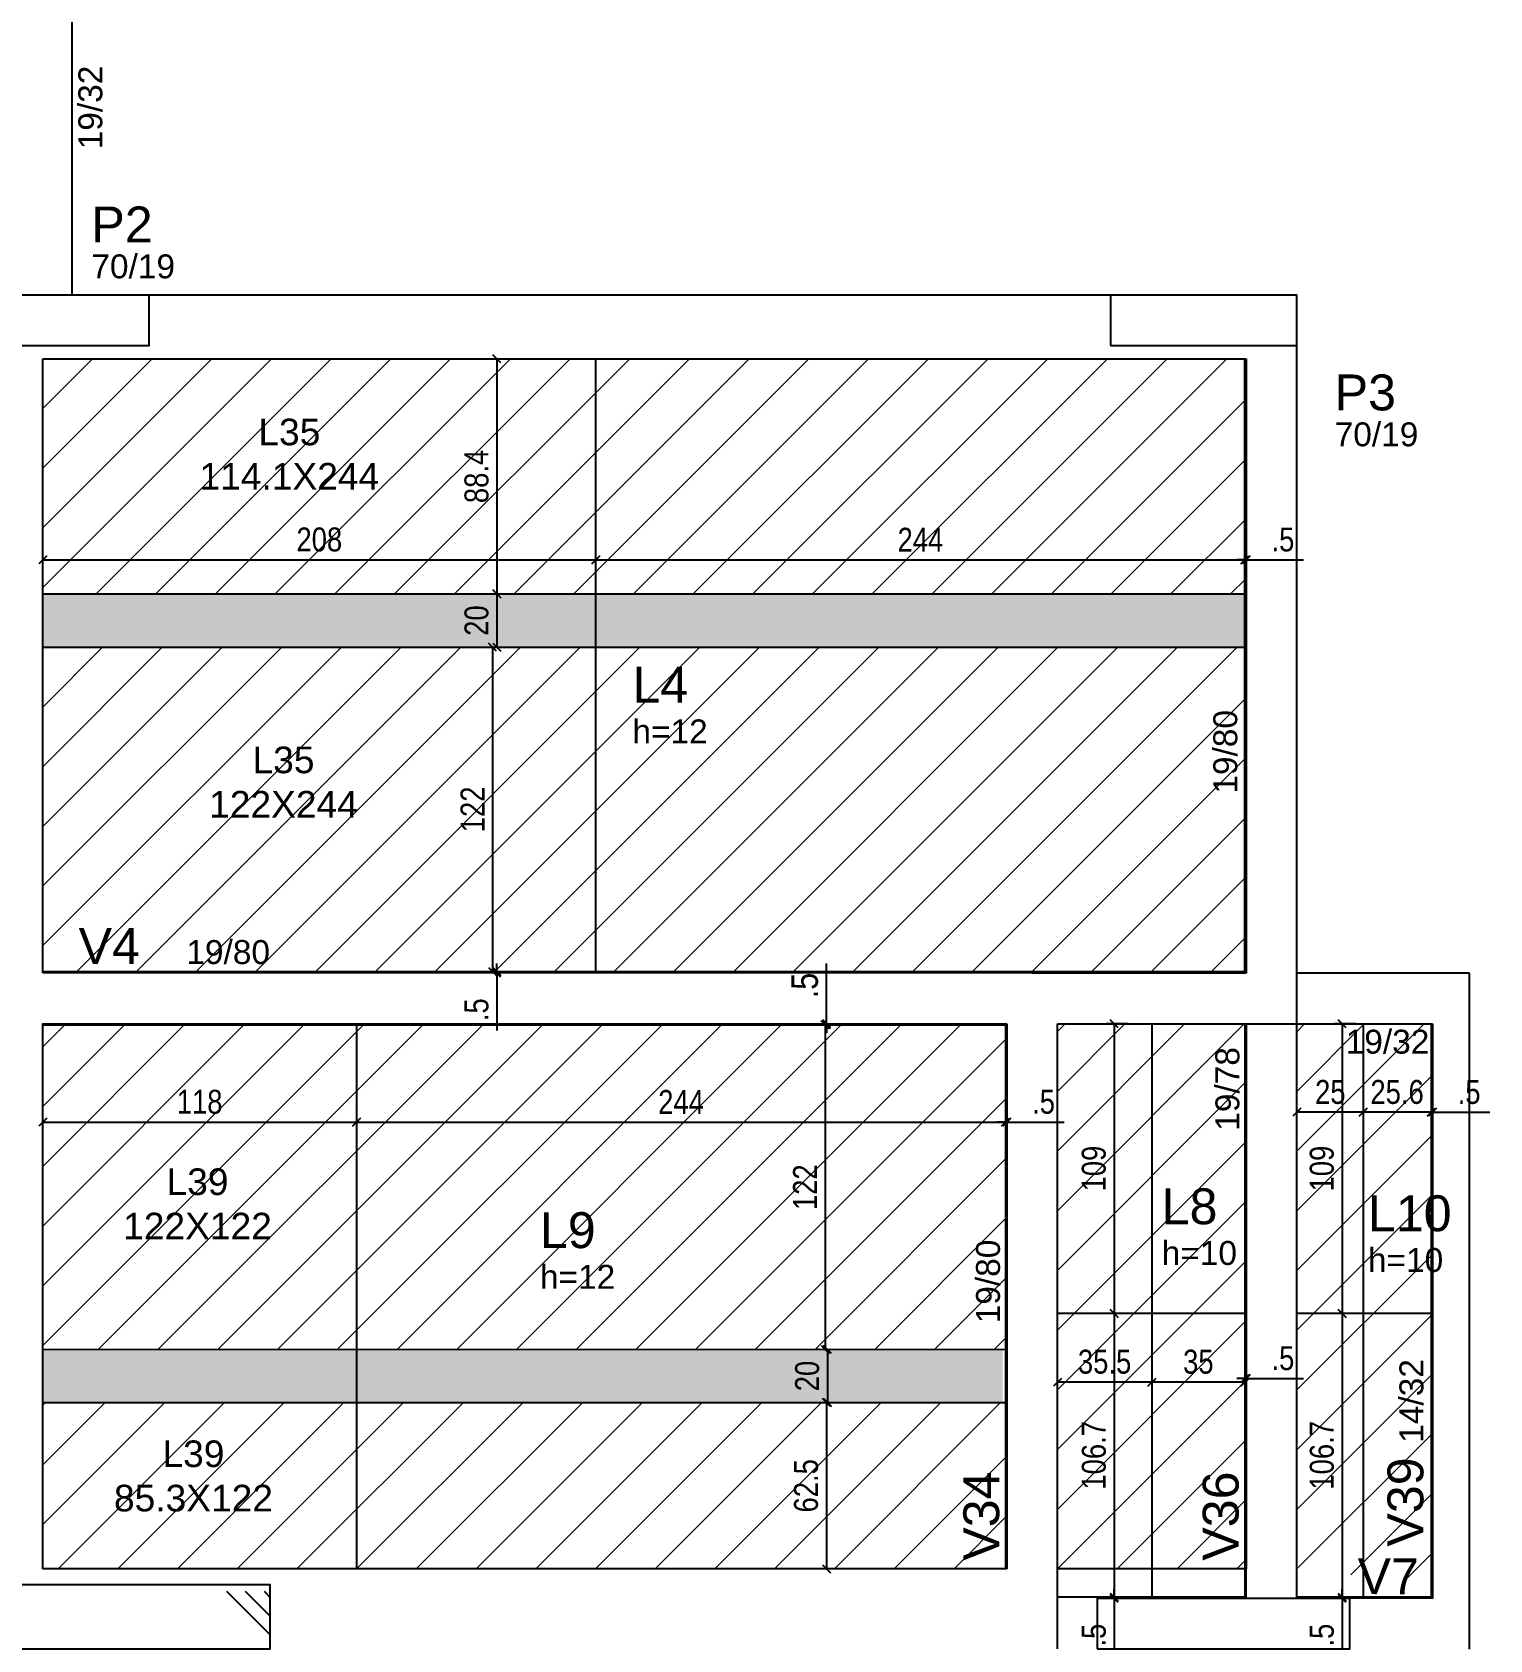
# Model space of a CAD drawing. Extents: x 3157 to 7449, y -544 to 2203.
# Drawn here: x 5225 to 5774, y 1025 to 1630 of the extents above; entities that cross this region are included whole.
import ezdxf

# ---------------------------------------------------------------- set-up
doc = ezdxf.new("R2010")
doc.units = 0
for name, color, linetype in [('8', 8, 'Continuous'), ('AUX00', 7, 'Continuous'), ('COTA', 241, 'Continuous'), ('ES-VIGA', 3, 'Continuous'), ('L-D', 2, 'Continuous'), ('L-N', 4, 'Continuous'), ('P-D', 2, 'Continuous'), ('Painéis', 200, 'Continuous'), ('PIL-N', 4, 'Continuous'), ('Pilares', 5, 'Continuous'), ('VIG-D', 2, 'Continuous'), ('VIG-N', 4, 'Continuous')]:
    doc.layers.add(name, color=color, linetype=linetype)
doc.layers.add('Hachura', color=251, linetype='Continuous', lineweight=9)
doc.layers.add('REAPROVEITAMENTO', color=251, linetype='Continuous', lineweight=9)
doc.styles.add('COTA TECNICA', font='techl___.ttf', dxfattribs={"height": 10})
doc.styles.add('COTA TECNICA-50', font='techl___.ttf', dxfattribs={"height": 9})
doc.styles.get("Standard").update_dxf_attribs({"font": 'arial.ttf'})
doc.styles.add('TQS_ARIAL', font='arial.ttf')
doc.dimstyles.new('COTA PAINEL-50', dxfattribs={"dimtxt": 9, "dimasz": 3, "dimexe": 3, "dimexo": 3, "dimgap": 3, "dimtad": 1, "dimdec": 1, "dimzin": 12, "dimdsep": 46, "dimtxsty": 'COTA TECNICA-50', "dimblk1": 'OBLIQUE', "dimblk2": 'OBLIQUE', "dimsah": 1, "dimcen": 0.9, "dimclrd": 4, "dimclre": 4, "dimclrt": 240, "dimadec": 1, "dimazin": 3, "dimtfac": 1, "dimtdec": 1, "dimtmove": 0, "dimatfit": 3, "dimfxl": 1, "dimtolj": 1, "dimtzin": 12, "dimarcsym": 0})
doc.dimstyles.new('PAINEL', dxfattribs={"dimtxt": 10, "dimasz": 3, "dimexe": 3, "dimexo": 3, "dimgap": 3, "dimtad": 1, "dimdec": 1, "dimzin": 12, "dimdsep": 46, "dimtxsty": 'COTA TECNICA', "dimblk1": 'OBLIQUE', "dimblk2": 'OBLIQUE', "dimsah": 1, "dimcen": 0.9, "dimclrd": 4, "dimclre": 4, "dimclrt": 240, "dimadec": 1, "dimazin": 3, "dimtfac": 1, "dimtdec": 1, "dimtmove": 0, "dimatfit": 3, "dimfxl": 1, "dimtolj": 1, "dimtzin": 12, "dimarcsym": 0})

# ---------------------------------------------------------------- blocks, each defined once
blk = doc.blocks.new('_Oblique')
at = {"color": 0, "linetype": 'ByBlock', "lineweight": -2}
blk.add_line((-0.5, -0.5), (0.5, 0.5), dxfattribs=at)
blk = doc.blocks.new('*D148')
at = {"layer": 'COTA', "color": 4, "lineweight": -2, "transparency": 16777216}
for p, q in [((5400.19, 1506.88), (5400.19, 1418.47)), ((5401.62, 1418.47), (5403.19, 1418.47))]:
    blk.add_line(p, q, dxfattribs=at)
at = {"layer": 'Defpoints', "color": 0, "transparency": 16777216}
for p in [(5400.19, 1506.88), (5398.62, 1418.47), (5400.19, 1418.47)]:
    blk.add_point(p, dxfattribs=at)
at = {"layer": 'COTA', "color": 4, "lineweight": -2, "transparency": 16777216, "xscale": 3, "yscale": 3, "zscale": 3}
for p, rotation in [((5400.19, 1506.88), 90), ((5400.19, 1418.47), 270)]:
    blk.add_blockref('_Oblique', p, dxfattribs=dict(at, rotation=rotation))
at = {"layer": 'COTA', "color": 240, "transparency": 16777216, "insert": (5392.6, 1462.67), "char_height": 9, "attachment_point": 5, "rotation": 90, "style": 'COTA TECNICA-50'}
blk.add_mtext('\\A1;88.4', dxfattribs=at)
blk = doc.blocks.new('*D149')
at = {"layer": 'COTA', "color": 4, "lineweight": -2, "transparency": 16777216}
for p, q in [((5400.19, 1418.47), (5400.19, 1398.47)), ((5401.62, 1398.47), (5403.19, 1398.47))]:
    blk.add_line(p, q, dxfattribs=at)
at = {"layer": 'Defpoints', "color": 0, "transparency": 16777216}
for p in [(5400.19, 1418.47), (5398.62, 1398.47), (5400.19, 1398.47)]:
    blk.add_point(p, dxfattribs=at)
at = {"layer": 'COTA', "color": 4, "lineweight": -2, "transparency": 16777216, "xscale": 3, "yscale": 3, "zscale": 3}
for p, rotation in [((5400.19, 1418.47), 90), ((5400.19, 1398.47), 270)]:
    blk.add_blockref('_Oblique', p, dxfattribs=dict(at, rotation=rotation))
at = {"layer": 'COTA', "color": 240, "transparency": 16777216, "insert": (5392.6, 1408.47), "char_height": 9, "attachment_point": 5, "rotation": 90, "style": 'COTA TECNICA-50'}
blk.add_mtext('\\A1;20', dxfattribs=at)
blk = doc.blocks.new('*D150')
at = {"layer": 'COTA', "color": 4, "lineweight": -2, "transparency": 16777216}
blk.add_line((5398.62, 1398.47), (5398.62, 1276.47), dxfattribs=at)
at = {"layer": 'Defpoints', "color": 0, "transparency": 16777216}
for p in [(5398.62, 1398.47), (5398.62, 1276.47), (5398.62, 1276.47)]:
    blk.add_point(p, dxfattribs=at)
at = {"layer": 'COTA', "color": 4, "lineweight": -2, "transparency": 16777216, "xscale": 3, "yscale": 3, "zscale": 3}
for p, rotation in [((5398.62, 1398.47), 90), ((5398.62, 1276.47), 270)]:
    blk.add_blockref('_Oblique', p, dxfattribs=dict(at, rotation=rotation))
at = {"layer": 'COTA', "color": 240, "transparency": 16777216, "insert": (5391.07, 1337.47), "char_height": 9, "attachment_point": 5, "rotation": 90, "style": 'COTA TECNICA-50'}
blk.add_mtext('\\A1;122', dxfattribs=at)
blk = doc.blocks.new('*D10')
at = {"layer": 'COTA', "color": 4, "lineweight": -2, "transparency": 16777216}
blk.add_line((5229.46, 1431.3), (5437.46, 1431.3), dxfattribs=at)
at = {"layer": 'Defpoints', "color": 0, "transparency": 16777216}
for p in [(5229.46, 1431.3), (5437.46, 1431.3), (5437.46, 1431.3)]:
    blk.add_point(p, dxfattribs=at)
at = {"layer": 'COTA', "color": 4, "lineweight": -2, "transparency": 16777216, "xscale": 3, "yscale": 3, "zscale": 3, "rotation": 180}
blk.add_blockref('_Oblique', (5229.46, 1431.3), dxfattribs=at)
at = {"layer": 'COTA', "color": 4, "lineweight": -2, "transparency": 16777216, "xscale": 3, "yscale": 3, "zscale": 3}
blk.add_blockref('_Oblique', (5437.46, 1431.3), dxfattribs=at)
at = {"layer": 'COTA', "color": 240, "transparency": 16777216, "insert": (5333.46, 1438.91), "char_height": 9, "attachment_point": 5, "style": 'COTA TECNICA-50'}
blk.add_mtext('\\A1;208', dxfattribs=at)
blk = doc.blocks.new('*D151')
at = {"layer": 'COTA', "color": 4, "lineweight": -2, "transparency": 16777216}
for p, q in [((5681.46, 1432.58), (5681.46, 1434.3)), ((5437.46, 1431.3), (5681.46, 1431.3))]:
    blk.add_line(p, q, dxfattribs=at)
at = {"layer": 'Defpoints', "color": 0, "transparency": 16777216}
for p in [(5437.46, 1431.3), (5681.46, 1431.3), (5681.46, 1429.58)]:
    blk.add_point(p, dxfattribs=at)
at = {"layer": 'COTA', "color": 4, "lineweight": -2, "transparency": 16777216, "xscale": 3, "yscale": 3, "zscale": 3, "rotation": 180}
blk.add_blockref('_Oblique', (5437.46, 1431.3), dxfattribs=at)
at = {"layer": 'COTA', "color": 4, "lineweight": -2, "transparency": 16777216, "xscale": 3, "yscale": 3, "zscale": 3}
blk.add_blockref('_Oblique', (5681.46, 1431.3), dxfattribs=at)
at = {"layer": 'COTA', "color": 240, "transparency": 16777216, "insert": (5559.46, 1438.86), "char_height": 9, "attachment_point": 5, "style": 'COTA TECNICA-50'}
blk.add_mtext('\\A1;244', dxfattribs=at)
blk = doc.blocks.new('*D11')
at = {"layer": 'COTA', "color": 4, "lineweight": -2, "transparency": 16777216}
for p, q in [((5681.46, 1431.3), (5678.46, 1431.3)), ((5681.46, 1431.3), (5681.96, 1431.3)), ((5681.96, 1431.3), (5703.55, 1431.3))]:
    blk.add_line(p, q, dxfattribs=at)
at = {"layer": 'Defpoints', "color": 0, "transparency": 16777216}
for p in [(5681.46, 1431.3), (5681.96, 1431.3), (5681.96, 1431.3)]:
    blk.add_point(p, dxfattribs=at)
at = {"layer": 'COTA', "color": 4, "lineweight": -2, "transparency": 16777216, "xscale": 3, "yscale": 3, "zscale": 3}
blk.add_blockref('_Oblique', (5681.46, 1431.3), dxfattribs=at)
at = {"layer": 'COTA', "color": 4, "lineweight": -2, "transparency": 16777216, "xscale": 3, "yscale": 3, "zscale": 3, "rotation": 180}
blk.add_blockref('_Oblique', (5681.96, 1431.3), dxfattribs=at)
at = {"layer": 'COTA', "color": 240, "transparency": 16777216, "insert": (5695.75, 1438.9), "char_height": 9, "attachment_point": 5, "style": 'COTA TECNICA-50'}
blk.add_mtext('\\A1;.5', dxfattribs=at)
blk = doc.blocks.new('*D152')
at = {"layer": 'COTA', "color": 4, "lineweight": -2, "transparency": 16777216}
for p, q in [((5523.63, 1256.41), (5523.63, 1134.41)), ((5521.5, 1134.41), (5520.63, 1134.41))]:
    blk.add_line(p, q, dxfattribs=at)
at = {"layer": 'Defpoints', "color": 0, "transparency": 16777216}
for p in [(5523.63, 1256.41), (5523.63, 1134.41), (5524.5, 1134.41)]:
    blk.add_point(p, dxfattribs=at)
at = {"layer": 'COTA', "color": 4, "lineweight": -2, "transparency": 16777216, "xscale": 3, "yscale": 3, "zscale": 3}
for p, rotation in [((5523.63, 1256.41), 90), ((5523.63, 1134.41), 270)]:
    blk.add_blockref('_Oblique', p, dxfattribs=dict(at, rotation=rotation))
at = {"layer": 'COTA', "color": 240, "transparency": 16777216, "insert": (5516.08, 1195.41), "char_height": 9, "attachment_point": 5, "rotation": 90, "style": 'COTA TECNICA-50'}
blk.add_mtext('\\A1;122', dxfattribs=at)
blk = doc.blocks.new('*D153')
at = {"layer": 'COTA', "color": 4, "lineweight": -2, "transparency": 16777216}
for p, q in [((5524.5, 1134.41), (5524.5, 1114.41)), ((5526.63, 1114.41), (5527.5, 1114.41))]:
    blk.add_line(p, q, dxfattribs=at)
at = {"layer": 'Defpoints', "color": 0, "transparency": 16777216}
for p in [(5524.5, 1134.41), (5523.63, 1114.41), (5524.5, 1114.41)]:
    blk.add_point(p, dxfattribs=at)
at = {"layer": 'COTA', "color": 4, "lineweight": -2, "transparency": 16777216, "xscale": 3, "yscale": 3, "zscale": 3}
for p, rotation in [((5524.5, 1134.41), 90), ((5524.5, 1114.41), 270)]:
    blk.add_blockref('_Oblique', p, dxfattribs=dict(at, rotation=rotation))
at = {"layer": 'COTA', "color": 240, "transparency": 16777216, "insert": (5516.91, 1124.41), "char_height": 9, "attachment_point": 5, "rotation": 90, "style": 'COTA TECNICA-50'}
blk.add_mtext('\\A1;20', dxfattribs=at)
blk = doc.blocks.new('*D154')
at = {"layer": 'COTA', "color": 4, "lineweight": -2, "transparency": 16777216}
for p, q in [((5524.1, 1114.41), (5524.1, 1051.88)), ((5526.63, 1114.41), (5527.1, 1114.41))]:
    blk.add_line(p, q, dxfattribs=at)
at = {"layer": 'Defpoints', "color": 0, "transparency": 16777216}
for p in [(5523.63, 1114.41), (5524.1, 1051.88), (5524.1, 1051.88)]:
    blk.add_point(p, dxfattribs=at)
at = {"layer": 'COTA', "color": 4, "lineweight": -2, "transparency": 16777216, "xscale": 3, "yscale": 3, "zscale": 3}
for p, rotation in [((5524.1, 1114.41), 90), ((5524.1, 1051.88), 270)]:
    blk.add_blockref('_Oblique', p, dxfattribs=dict(at, rotation=rotation))
at = {"layer": 'COTA', "color": 240, "transparency": 16777216, "insert": (5516.5, 1083.14), "char_height": 9, "attachment_point": 5, "rotation": 90, "style": 'COTA TECNICA-50'}
blk.add_mtext('\\A1;62.5', dxfattribs=at)
blk = doc.blocks.new('*D12')
at = {"layer": 'COTA', "color": 4, "lineweight": -2, "transparency": 16777216}
blk.add_line((5229.46, 1219.88), (5347.46, 1219.88), dxfattribs=at)
at = {"layer": 'Defpoints', "color": 0, "transparency": 16777216}
for p in [(5229.46, 1219.88), (5347.46, 1219.88), (5347.46, 1219.88)]:
    blk.add_point(p, dxfattribs=at)
at = {"layer": 'COTA', "color": 4, "lineweight": -2, "transparency": 16777216, "xscale": 3, "yscale": 3, "zscale": 3, "rotation": 180}
blk.add_blockref('_Oblique', (5229.46, 1219.88), dxfattribs=at)
at = {"layer": 'COTA', "color": 4, "lineweight": -2, "transparency": 16777216, "xscale": 3, "yscale": 3, "zscale": 3}
blk.add_blockref('_Oblique', (5347.46, 1219.88), dxfattribs=at)
at = {"layer": 'COTA', "color": 240, "transparency": 16777216, "insert": (5288.46, 1227.47), "char_height": 9, "attachment_point": 5, "style": 'COTA TECNICA-50'}
blk.add_mtext('\\A1;118', dxfattribs=at)
blk = doc.blocks.new('*D155')
at = {"layer": 'COTA', "color": 4, "lineweight": -2, "transparency": 16777216}
for p, q in [((5347.46, 1219.88), (5591.46, 1219.88)), ((5591.46, 1218.74), (5591.46, 1216.88))]:
    blk.add_line(p, q, dxfattribs=at)
at = {"layer": 'Defpoints', "color": 0, "transparency": 16777216}
for p in [(5591.46, 1221.74), (5347.46, 1219.88), (5591.46, 1219.88)]:
    blk.add_point(p, dxfattribs=at)
at = {"layer": 'COTA', "color": 4, "lineweight": -2, "transparency": 16777216, "xscale": 3, "yscale": 3, "zscale": 3, "rotation": 180}
blk.add_blockref('_Oblique', (5347.46, 1219.88), dxfattribs=at)
at = {"layer": 'COTA', "color": 4, "lineweight": -2, "transparency": 16777216, "xscale": 3, "yscale": 3, "zscale": 3}
blk.add_blockref('_Oblique', (5591.46, 1219.88), dxfattribs=at)
at = {"layer": 'COTA', "color": 240, "transparency": 16777216, "insert": (5469.46, 1227.45), "char_height": 9, "attachment_point": 5, "style": 'COTA TECNICA-50'}
blk.add_mtext('\\A1;244', dxfattribs=at)
blk = doc.blocks.new('*D13')
at = {"layer": 'COTA', "color": 4, "lineweight": -2, "transparency": 16777216}
for p, q in [((5591.46, 1219.88), (5588.46, 1219.88)), ((5591.46, 1219.88), (5591.96, 1219.88)), ((5591.96, 1219.88), (5613.55, 1219.88))]:
    blk.add_line(p, q, dxfattribs=at)
at = {"layer": 'Defpoints', "color": 0, "transparency": 16777216}
for p in [(5591.46, 1219.88), (5591.96, 1219.88), (5591.96, 1219.88)]:
    blk.add_point(p, dxfattribs=at)
at = {"layer": 'COTA', "color": 4, "lineweight": -2, "transparency": 16777216, "xscale": 3, "yscale": 3, "zscale": 3}
blk.add_blockref('_Oblique', (5591.46, 1219.88), dxfattribs=at)
at = {"layer": 'COTA', "color": 4, "lineweight": -2, "transparency": 16777216, "xscale": 3, "yscale": 3, "zscale": 3, "rotation": 180}
blk.add_blockref('_Oblique', (5591.96, 1219.88), dxfattribs=at)
at = {"layer": 'COTA', "color": 240, "transparency": 16777216, "insert": (5605.75, 1227.48), "char_height": 9, "attachment_point": 5, "style": 'COTA TECNICA-50'}
blk.add_mtext('\\A1;.5', dxfattribs=at)
blk = doc.blocks.new('*D14')
at = {"layer": 'COTA', "color": 4, "lineweight": -2, "transparency": 16777216}
for p, q in [((5637.59, 1256.89), (5629.3, 1256.89)), ((5632.3, 1256.89), (5632.3, 1147.93)), ((5637.59, 1147.93), (5629.3, 1147.93))]:
    blk.add_line(p, q, dxfattribs=at)
at = {"layer": 'Defpoints', "color": 0, "transparency": 16777216}
for p in [(5640.59, 1256.89), (5632.3, 1147.93), (5640.59, 1147.93)]:
    blk.add_point(p, dxfattribs=at)
at = {"layer": 'COTA', "color": 4, "lineweight": -2, "transparency": 16777216, "xscale": 3, "yscale": 3, "zscale": 3}
for p, rotation in [((5632.3, 1256.89), 90), ((5632.3, 1147.93), 270)]:
    blk.add_blockref('_Oblique', p, dxfattribs=dict(at, rotation=rotation))
at = {"layer": 'COTA', "color": 240, "transparency": 16777216, "insert": (5624.69, 1202.41), "char_height": 9, "attachment_point": 5, "rotation": 90, "style": 'COTA TECNICA-50'}
blk.add_mtext('\\A1;109', dxfattribs=at)
blk = doc.blocks.new('*D15')
at = {"layer": 'COTA', "color": 4, "lineweight": -2, "transparency": 16777216}
for p, q in [((5637.59, 1147.93), (5629.3, 1147.93)), ((5632.3, 1147.93), (5632.3, 1041.28)), ((5637.59, 1041.28), (5629.3, 1041.28))]:
    blk.add_line(p, q, dxfattribs=at)
at = {"layer": 'Defpoints', "color": 0, "transparency": 16777216}
for p in [(5640.59, 1147.93), (5632.3, 1041.28), (5640.59, 1041.28)]:
    blk.add_point(p, dxfattribs=at)
at = {"layer": 'COTA', "color": 4, "lineweight": -2, "transparency": 16777216, "xscale": 3, "yscale": 3, "zscale": 3}
for p, rotation in [((5632.3, 1147.93), 90), ((5632.3, 1041.28), 270)]:
    blk.add_blockref('_Oblique', p, dxfattribs=dict(at, rotation=rotation))
at = {"layer": 'COTA', "color": 240, "transparency": 16777216, "insert": (5624.71, 1094.6), "char_height": 9, "attachment_point": 5, "rotation": 90, "style": 'COTA TECNICA-50'}
blk.add_mtext('\\A1;106.7', dxfattribs=at)
blk = doc.blocks.new('*D16')
at = {"layer": 'COTA', "color": 4, "lineweight": -2, "transparency": 16777216}
blk.add_line((5681.46, 1122.04), (5646.46, 1122.04), dxfattribs=at)
at = {"layer": 'Defpoints', "color": 0, "transparency": 16777216}
for p in [(5646.46, 1122.04), (5646.46, 1122.04), (5681.46, 1122.04)]:
    blk.add_point(p, dxfattribs=at)
at = {"layer": 'COTA', "color": 4, "lineweight": -2, "transparency": 16777216, "xscale": 3, "yscale": 3, "zscale": 3, "rotation": 180}
blk.add_blockref('_Oblique', (5646.46, 1122.04), dxfattribs=at)
at = {"layer": 'COTA', "color": 4, "lineweight": -2, "transparency": 16777216, "xscale": 3, "yscale": 3, "zscale": 3}
blk.add_blockref('_Oblique', (5681.46, 1122.04), dxfattribs=at)
at = {"layer": 'COTA', "color": 240, "transparency": 16777216, "insert": (5663.96, 1129.74), "char_height": 9, "attachment_point": 5, "style": 'COTA TECNICA-50'}
blk.add_mtext('\\A1;35', dxfattribs=at)
blk = doc.blocks.new('*D17')
at = {"layer": 'COTA', "color": 4, "lineweight": -2, "transparency": 16777216}
blk.add_line((5646.46, 1122.04), (5610.96, 1122.04), dxfattribs=at)
at = {"layer": 'Defpoints', "color": 0, "transparency": 16777216}
for p in [(5610.96, 1122.04), (5610.96, 1122.04), (5646.46, 1122.04)]:
    blk.add_point(p, dxfattribs=at)
at = {"layer": 'COTA', "color": 4, "lineweight": -2, "transparency": 16777216, "xscale": 3, "yscale": 3, "zscale": 3, "rotation": 180}
blk.add_blockref('_Oblique', (5610.96, 1122.04), dxfattribs=at)
at = {"layer": 'COTA', "color": 4, "lineweight": -2, "transparency": 16777216, "xscale": 3, "yscale": 3, "zscale": 3}
blk.add_blockref('_Oblique', (5646.46, 1122.04), dxfattribs=at)
at = {"layer": 'COTA', "color": 240, "transparency": 16777216, "insert": (5628.71, 1129.74), "char_height": 9, "attachment_point": 5, "style": 'COTA TECNICA-50'}
blk.add_mtext('\\A1;35.5', dxfattribs=at)
blk = doc.blocks.new('*D156')
at = {"layer": 'COTA', "color": 4, "lineweight": -2, "transparency": 16777216}
for p, q in [((5681.46, 1126.46), (5681.46, 1126.46)), ((5681.96, 1125.04), (5681.96, 1126.46)), ((5681.46, 1123.46), (5678.46, 1123.46)), ((5681.46, 1123.46), (5681.96, 1123.46)), ((5681.96, 1123.46), (5703.55, 1123.46))]:
    blk.add_line(p, q, dxfattribs=at)
at = {"layer": 'Defpoints', "color": 0, "transparency": 16777216}
for p in [(5681.46, 1123.46), (5681.96, 1123.46), (5681.96, 1122.04)]:
    blk.add_point(p, dxfattribs=at)
at = {"layer": 'COTA', "color": 4, "lineweight": -2, "transparency": 16777216, "xscale": 3, "yscale": 3, "zscale": 3}
blk.add_blockref('_Oblique', (5681.46, 1123.46), dxfattribs=at)
at = {"layer": 'COTA', "color": 4, "lineweight": -2, "transparency": 16777216, "xscale": 3, "yscale": 3, "zscale": 3, "rotation": 180}
blk.add_blockref('_Oblique', (5681.96, 1123.46), dxfattribs=at)
at = {"layer": 'COTA', "color": 240, "transparency": 16777216, "insert": (5695.75, 1131.06), "char_height": 9, "attachment_point": 5, "style": 'COTA TECNICA-50'}
blk.add_mtext('\\A1;.5', dxfattribs=at)
blk = doc.blocks.new('*D18')
at = {"layer": 'COTA', "color": 4, "lineweight": -2, "transparency": 16777216}
for p, q in [((5723.32, 1256.89), (5715.03, 1256.89)), ((5718.03, 1256.89), (5718.03, 1147.93)), ((5723.31, 1147.93), (5715.03, 1147.93))]:
    blk.add_line(p, q, dxfattribs=at)
at = {"layer": 'Defpoints', "color": 0, "transparency": 16777216}
for p in [(5726.32, 1256.89), (5718.03, 1147.93), (5726.31, 1147.93)]:
    blk.add_point(p, dxfattribs=at)
at = {"layer": 'COTA', "color": 4, "lineweight": -2, "transparency": 16777216, "xscale": 3, "yscale": 3, "zscale": 3}
for p, rotation in [((5718.03, 1256.89), 90), ((5718.03, 1147.93), 270)]:
    blk.add_blockref('_Oblique', p, dxfattribs=dict(at, rotation=rotation))
at = {"layer": 'COTA', "color": 240, "transparency": 16777216, "insert": (5710.41, 1202.41), "char_height": 9, "attachment_point": 5, "rotation": 90, "style": 'COTA TECNICA-50'}
blk.add_mtext('\\A1;109', dxfattribs=at)
blk = doc.blocks.new('*D19')
at = {"layer": 'COTA', "color": 4, "lineweight": -2, "transparency": 16777216}
for p, q in [((5723.32, 1147.93), (5715.03, 1147.93)), ((5718.03, 1147.93), (5718.03, 1041.28)), ((5723.32, 1041.28), (5715.03, 1041.28))]:
    blk.add_line(p, q, dxfattribs=at)
at = {"layer": 'Defpoints', "color": 0, "transparency": 16777216}
for p in [(5726.32, 1147.93), (5718.03, 1041.28), (5726.32, 1041.28)]:
    blk.add_point(p, dxfattribs=at)
at = {"layer": 'COTA', "color": 4, "lineweight": -2, "transparency": 16777216, "xscale": 3, "yscale": 3, "zscale": 3}
for p, rotation in [((5718.03, 1147.93), 90), ((5718.03, 1041.28), 270)]:
    blk.add_blockref('_Oblique', p, dxfattribs=dict(at, rotation=rotation))
at = {"layer": 'COTA', "color": 240, "transparency": 16777216, "insert": (5710.43, 1094.6), "char_height": 9, "attachment_point": 5, "rotation": 90, "style": 'COTA TECNICA-50'}
blk.add_mtext('\\A1;106.7', dxfattribs=at)
blk = doc.blocks.new('*D20')
at = {"layer": 'COTA', "color": 4, "lineweight": -2, "transparency": 16777216}
for p, q in [((5751.46, 1223.57), (5725.91, 1223.57)), ((5751.46, 1220.57), (5751.46, 1220.57))]:
    blk.add_line(p, q, dxfattribs=at)
at = {"layer": 'Defpoints', "color": 0, "transparency": 16777216}
for p in [(5725.91, 1223.57), (5725.91, 1223.57), (5751.46, 1223.57)]:
    blk.add_point(p, dxfattribs=at)
at = {"layer": 'COTA', "color": 4, "lineweight": -2, "transparency": 16777216, "xscale": 3, "yscale": 3, "zscale": 3, "rotation": 180}
blk.add_blockref('_Oblique', (5725.91, 1223.57), dxfattribs=at)
at = {"layer": 'COTA', "color": 4, "lineweight": -2, "transparency": 16777216, "xscale": 3, "yscale": 3, "zscale": 3}
blk.add_blockref('_Oblique', (5751.46, 1223.57), dxfattribs=at)
at = {"layer": 'COTA', "color": 240, "transparency": 16777216, "insert": (5738.68, 1231.17), "char_height": 9, "attachment_point": 5, "style": 'COTA TECNICA-50'}
blk.add_mtext('\\A1;25.6', dxfattribs=at)
blk = doc.blocks.new('*D21')
at = {"layer": 'COTA', "color": 4, "lineweight": -2, "transparency": 16777216}
for p, q in [((5725.91, 1223.57), (5700.96, 1223.57)), ((5700.96, 1220.57), (5700.96, 1220.57))]:
    blk.add_line(p, q, dxfattribs=at)
at = {"layer": 'Defpoints', "color": 0, "transparency": 16777216}
for p in [(5700.96, 1223.57), (5700.96, 1223.57), (5725.91, 1223.57)]:
    blk.add_point(p, dxfattribs=at)
at = {"layer": 'COTA', "color": 4, "lineweight": -2, "transparency": 16777216, "xscale": 3, "yscale": 3, "zscale": 3, "rotation": 180}
blk.add_blockref('_Oblique', (5700.96, 1223.57), dxfattribs=at)
at = {"layer": 'COTA', "color": 4, "lineweight": -2, "transparency": 16777216, "xscale": 3, "yscale": 3, "zscale": 3}
blk.add_blockref('_Oblique', (5725.91, 1223.57), dxfattribs=at)
at = {"layer": 'COTA', "color": 240, "transparency": 16777216, "insert": (5713.58, 1231.17), "char_height": 9, "attachment_point": 5, "style": 'COTA TECNICA-50'}
blk.add_mtext('\\A1;25', dxfattribs=at)
blk = doc.blocks.new('*D22')
at = {"layer": 'COTA', "color": 4, "lineweight": -2, "transparency": 16777216}
for p, q in [((5751.46, 1223.57), (5748.46, 1223.57)), ((5751.46, 1226.57), (5751.46, 1226.57)), ((5751.46, 1223.57), (5751.96, 1223.57)), ((5751.96, 1226.57), (5751.96, 1226.57)), ((5751.96, 1223.57), (5773.55, 1223.57))]:
    blk.add_line(p, q, dxfattribs=at)
at = {"layer": 'Defpoints', "color": 0, "transparency": 16777216}
for p in [(5751.46, 1223.57), (5751.96, 1223.57), (5751.96, 1223.57)]:
    blk.add_point(p, dxfattribs=at)
at = {"layer": 'COTA', "color": 4, "lineweight": -2, "transparency": 16777216, "xscale": 3, "yscale": 3, "zscale": 3}
blk.add_blockref('_Oblique', (5751.46, 1223.57), dxfattribs=at)
at = {"layer": 'COTA', "color": 4, "lineweight": -2, "transparency": 16777216, "xscale": 3, "yscale": 3, "zscale": 3, "rotation": 180}
blk.add_blockref('_Oblique', (5751.96, 1223.57), dxfattribs=at)
at = {"layer": 'COTA', "color": 240, "transparency": 16777216, "insert": (5765.76, 1231.17), "char_height": 9, "attachment_point": 5, "style": 'COTA TECNICA-50'}
blk.add_mtext('\\A1;.5', dxfattribs=at)
blk = doc.blocks.new('*D23')
at = {"layer": 'COTA', "color": 4, "lineweight": -2, "transparency": 16777216}
for p, q in [((5632.3, 1041.28), (5632.3, 1044.28)), ((5632.3, 1041.28), (5632.3, 1040.78)), ((5632.3, 1040.78), (5632.3, 1019.18))]:
    blk.add_line(p, q, dxfattribs=at)
at = {"layer": 'Defpoints', "color": 0, "transparency": 16777216}
for p in [(5632.3, 1041.28), (5632.3, 1040.78), (5632.3, 1040.78)]:
    blk.add_point(p, dxfattribs=at)
at = {"layer": 'COTA', "color": 4, "lineweight": -2, "transparency": 16777216, "xscale": 3, "yscale": 3, "zscale": 3}
for p, rotation in [((5632.3, 1041.28), 270), ((5632.3, 1040.78), 90)]:
    blk.add_blockref('_Oblique', p, dxfattribs=dict(at, rotation=rotation))
at = {"layer": 'COTA', "color": 240, "transparency": 16777216, "insert": (5624.71, 1026.98), "char_height": 9, "attachment_point": 5, "rotation": 90, "style": 'COTA TECNICA-50'}
blk.add_mtext('\\A1;.5', dxfattribs=at)
blk = doc.blocks.new('*D24')
at = {"layer": 'COTA', "color": 4, "lineweight": -2, "transparency": 16777216}
for p, q in [((5718.03, 1041.28), (5718.03, 1044.28)), ((5718.03, 1041.28), (5718.03, 1040.78)), ((5718.03, 1040.78), (5718.03, 1019.18)), ((5721.02, 1041.28), (5721.03, 1041.28)), ((5721.02, 1040.78), (5721.03, 1040.78))]:
    blk.add_line(p, q, dxfattribs=at)
at = {"layer": 'Defpoints', "color": 0, "transparency": 16777216}
for p in [(5718.02, 1041.28), (5718.02, 1040.78), (5718.03, 1040.78)]:
    blk.add_point(p, dxfattribs=at)
at = {"layer": 'COTA', "color": 4, "lineweight": -2, "transparency": 16777216, "xscale": 3, "yscale": 3, "zscale": 3}
for p, rotation in [((5718.03, 1041.28), 270), ((5718.03, 1040.78), 90)]:
    blk.add_blockref('_Oblique', p, dxfattribs=dict(at, rotation=rotation))
at = {"layer": 'COTA', "color": 240, "transparency": 16777216, "insert": (5710.43, 1026.98), "char_height": 9, "attachment_point": 5, "rotation": 90, "style": 'COTA TECNICA-50'}
blk.add_mtext('\\A1;.5', dxfattribs=at)
blk = doc.blocks.new('*D70')
at = {"layer": 'COTA', "color": 4, "lineweight": -2, "transparency": 16777216}
for p, q in [((5397.19, 1276.47), (5397.19, 1276.47)), ((5400.19, 1276.47), (5400.19, 1279.47)), ((5400.19, 1276.47), (5400.19, 1275.93)), ((5400.19, 1275.93), (5400.19, 1254.34))]:
    blk.add_line(p, q, dxfattribs=at)
at = {"layer": 'Defpoints', "color": 0, "transparency": 16777216}
for p in [(5400.19, 1276.47), (5400.19, 1275.93), (5400.19, 1275.93)]:
    blk.add_point(p, dxfattribs=at)
at = {"layer": 'COTA', "color": 4, "lineweight": -2, "transparency": 16777216, "xscale": 3, "yscale": 3, "zscale": 3}
for p, rotation in [((5400.19, 1276.47), 270), ((5400.19, 1275.93), 90)]:
    blk.add_blockref('_Oblique', p, dxfattribs=dict(at, rotation=rotation))
at = {"layer": 'COTA', "color": 240, "transparency": 16777216, "insert": (5392.59, 1262.14), "char_height": 9, "attachment_point": 5, "rotation": 90, "style": 'COTA TECNICA-50'}
blk.add_mtext('\\A1;.5', dxfattribs=at)
blk = doc.blocks.new('*D189')
at = {"layer": 'COTA', "color": 4, "lineweight": -2, "transparency": 16777216}
for p, q in [((5524.1, 1256.91), (5524.1, 1279.57)), ((5521.1, 1256.91), (5521.1, 1256.91)), ((5524.1, 1256.41), (5524.1, 1256.91)), ((5524.1, 1256.41), (5524.1, 1253.41))]:
    blk.add_line(p, q, dxfattribs=at)
at = {"layer": 'Defpoints', "color": 0, "transparency": 16777216}
for p in [(5524.1, 1256.91), (5524.1, 1256.91), (5524.1, 1256.41)]:
    blk.add_point(p, dxfattribs=at)
at = {"layer": 'COTA', "color": 4, "lineweight": -2, "transparency": 16777216, "xscale": 3, "yscale": 3, "zscale": 3}
for p, rotation in [((5524.1, 1256.91), 270), ((5524.1, 1256.41), 90)]:
    blk.add_blockref('_Oblique', p, dxfattribs=dict(at, rotation=rotation))
at = {"layer": 'COTA', "color": 240, "transparency": 16777216, "insert": (5515.99, 1271.24), "char_height": 10, "attachment_point": 5, "rotation": 90, "style": 'COTA TECNICA'}
blk.add_mtext('\\A1;.5', dxfattribs=at)

msp = doc.modelspace()

# ---------------------------------------------------------------- hatches: boundary and pattern name
at = {"layer": 'Hachura', "linetype": 'ByBlock'}
h = msp.add_hatch(color=256, dxfattribs=at)
h.dxf.hatch_style = 1
h.paths.add_polyline_path([(5681.46, 1418.47), (5229.46, 1418.47), (5229.46, 1398.47), (5681.46, 1398.47)])
h = msp.add_hatch(color=256, dxfattribs=at)
h.dxf.hatch_style = 1
h.paths.add_polyline_path([(5590.42, 1134.27), (5229.46, 1134.29), (5229.46, 1114.29), (5590.42, 1114.27)])
at = {"layer": 'REAPROVEITAMENTO', "linetype": 'ByBlock'}
h = msp.add_hatch(dxfattribs=at)
h.set_pattern_fill('ANSI31', color=256, scale=5, style=2)
h.set_pattern_definition([(45, (-161.964, -1568.347), (-11.22532, 11.22532), [])])
h.paths.add_polyline_path([(5229.46, 1418.47), (5437.46, 1418.47), (5437.46, 1398.47), (5229.46, 1398.47), (5229.44, 1275.91), (5681.93, 1275.91), (5681.96, 1506.88), (5229.47, 1506.88)])
h.paths.add_polyline_path([(5437.46, 1418.47), (5437.46, 1398.47), (5681.46, 1398.47), (5681.46, 1418.47)])
h = msp.add_hatch(dxfattribs=at)
h.set_pattern_fill('ANSI31', color=256, scale=5, style=2)
h.set_pattern_definition([(45, (-261.614, -1818.257), (-11.22532, 11.22532), [])])
h.paths.add_polyline_path([(5229.46, 1134.47), (5591.46, 1134.4), (5591.46, 1114.4), (5229.46, 1114.47), (5229.46, 1051.88), (5591.94, 1051.84), (5591.97, 1256.93), (5229.46, 1256.47)])
h = msp.add_hatch(dxfattribs=at)
h.set_pattern_fill('ANSI31', color=256, scale=5, style=2)
h.set_pattern_definition([(45, (1.886, -1818.257), (-11.22532, 11.22532), [])])
h.paths.add_polyline_path([(5610.94, 1051.88), (5681.94, 1051.83), (5681.97, 1256.92), (5610.97, 1256.97)])
h = msp.add_hatch(dxfattribs=at)
h.set_pattern_fill('ANSI31', color=256, scale=5, style=2)
h.set_pattern_definition([(45, (91.884, -1818.277), (-11.22532, 11.22532), [])])
h.paths.add_polyline_path([(5700.94, 1051.86), (5751.94, 1046.29), (5751.96, 1256.87), (5700.97, 1256.95)])

# ---------------------------------------------------------------- linework, layer by layer
at = {"layer": '8', "color": 250, "linetype": 'Continuous'}
for p, q in [((5298.53, 1043.47), (5314.96, 1027.04)), ((5305.6, 1043.47), (5314.96, 1034.11)), ((5312.67, 1043.47), (5314.96, 1041.18)), ((5720.82, 1040.68), (5720.96, 1040.54))]:
    msp.add_line(p, q, dxfattribs=at)
at = {"layer": 'ES-VIGA'}
for points in [[(5240.54, 1530.88), (5240.54, 1640.88)], [(5630.96, 1530.88), (5269.46, 1530.88)], [(5700.96, 1275.88), (5700.96, 1511.87)], [(5229.46, 1506.88), (5681.96, 1506.88)], [(5229.46, 1275.97), (5229.46, 1506.88)], [(5681.96, 1506.88), (5681.96, 1275.88)], [(5601.46, 1275.9), (5229.46, 1275.97)], [(5681.96, 1275.88), (5601.46, 1275.9)], [(5765.96, 1275.87), (5700.96, 1275.88)], [(5700.96, 1256.88), (5700.96, 1275.88)], [(5765.96, 1021.76), (5765.96, 1275.87)], [(5229.46, 1051.88), (5229.46, 1256.97)], [(5229.46, 1256.97), (5591.96, 1256.9)], [(5591.96, 1256.9), (5591.96, 1051.88)], [(5610.96, 1021.88), (5610.96, 1256.9)], [(5610.96, 1256.9), (5700.96, 1256.88)], [(5681.96, 1256.88), (5681.96, 1051.88)], [(5700.96, 1256.88), (5751.96, 1256.87)], [(5700.96, 1040.78), (5700.96, 1256.88)], [(5751.96, 1256.87), (5751.96, 1040.79)], [(5315.46, 1051.88), (5229.46, 1051.88)], [(5435.96, 1051.88), (5315.46, 1051.88)], [(5591.96, 1051.88), (5435.96, 1051.88)], [(5681.96, 1051.88), (5610.96, 1051.88)], [(5681.96, 1040.78), (5681.96, 1051.88)], [(5751.96, 1040.79), (5720.96, 1040.86)]]:
    msp.add_lwpolyline(points, dxfattribs=at)
at = {"layer": 'Painéis'}
for p, q in [((5437.46, 1276.47), (5437.46, 1506.88)), ((5681.46, 1276.47), (5681.46, 1506.88)), ((5229.46, 1418.47), (5681.46, 1418.47)), ((5229.46, 1398.47), (5681.46, 1398.47)), ((5229.46, 1276.47), (5681.46, 1276.47)), ((5229.46, 1256.47), (5591.46, 1256.4)), ((5347.46, 1256.44), (5347.46, 1051.88)), ((5591.46, 1256.4), (5591.46, 1051.88)), ((5646.46, 1256.89), (5646.46, 1041.28)), ((5681.46, 1256.89), (5681.46, 1041.27)), ((5725.91, 1256.87), (5725.91, 1041.28)), ((5751.46, 1256.87), (5751.46, 1041.27)), ((5681.46, 1147.93), (5610.96, 1147.93)), ((5751.46, 1147.93), (5700.96, 1147.93)), ((5229.46, 1134.47), (5591.46, 1134.4)), ((5229.46, 1114.47), (5591.46, 1114.4)), ((5681.46, 1041.27), (5610.96, 1041.28)), ((5751.46, 1041.27), (5700.96, 1041.28))]:
    msp.add_line(p, q, dxfattribs=at)
at = {"layer": 'Pilares', "linetype": 'Continuous'}
for points in [[(5199.46, 1511.88), (5269.46, 1511.88), (5269.46, 1530.88), (5199.46, 1530.88), (5199.46, 1511.88)], [(5630.96, 1511.87), (5700.96, 1511.87), (5700.96, 1530.87), (5630.96, 1530.87), (5630.96, 1511.87)], [(5194.96, 1021.88), (5314.96, 1021.88), (5314.96, 1045.88), (5194.96, 1045.88), (5194.96, 1021.88)], [(5625.96, 1021.78), (5720.96, 1021.78), (5720.96, 1040.78), (5625.96, 1040.78), (5625.96, 1021.78)]]:
    msp.add_lwpolyline(points, dxfattribs=at)

# ---------------------------------------------------------------- texts
at = {"layer": 'AUX00', "char_height": 10, "attachment_point": 1}
for s, insert in [('\\pxqc;L35^J114.1X244', (5286.86, 1484.39)), ('\\pxqc;L35^J122X244', (5284.65, 1361.08)), ('\\pxqc;L39^J122X122', (5252.32, 1202.47)), ('\\pxqc;L39^J85.3X122', (5250.8, 1100.18))]:
    msp.add_mtext_dynamic_manual_height_columns(s, width=70.6838, gutter_width=12.5, heights=[0], dxfattribs=dict(at, insert=insert))
at = {"layer": 'L-D', "linetype": 'Continuous', "style": 'TQS_ARIAL'}
for s, p in [('h=12', (5451.17, 1362.29)), ('h=10', (5650.17, 1166.18)), ('h=10', (5727.71, 1163.55)), ('h=12', (5416.4, 1157.21))]:
    msp.add_text(s, height=9, dxfattribs=at).set_placement(p)
at = {"layer": 'L-N', "linetype": 'Continuous', "style": 'TQS_ARIAL'}
for s, p in [('L4', (5451.17, 1377.59)), ('L8', (5650.17, 1181.48)), ('L10', (5727.71, 1178.85)), ('L9', (5416.4, 1172.51))]:
    msp.add_text(s, height=13.5, dxfattribs=at).set_placement(p)
at = {"layer": 'P-D', "linetype": 'Continuous', "style": 'TQS_ARIAL'}
for p in [(5247.75, 1537.16), (5715.21, 1474)]:
    msp.add_text('70/19', height=9, dxfattribs=at).set_placement(p)
at = {"layer": 'PIL-N', "linetype": 'Continuous', "style": 'TQS_ARIAL'}
for s, p in [('P2', (5247.75, 1550.66)), ('P3', (5715.21, 1487.5))]:
    msp.add_text(s, height=13.5, dxfattribs=at).set_placement(p)
at = {"layer": 'VIG-D', "linetype": 'Continuous', "style": 'TQS_ARIAL'}
for s, rotation, p in [('19/32', 90, (5251.86, 1585.67)), ('19/80', 90, (5678.58, 1343.38)), ('19/80', 359.98943, (5283.46, 1279.33)), ('19/32', 359.98943, (5719.35, 1245.63)), ('19/78', 90, (5679.37, 1216.64)), ('19/80', 90, (5589.37, 1144.23)), ('14/32', 90, (5748.56, 1099.31))]:
    msp.add_text(s, height=9, rotation=rotation, dxfattribs=at).set_placement(p)
at = {"layer": 'VIG-N', "linetype": 'Continuous', "style": 'TQS_ARIAL'}
for s, rotation, p in [('V4', 359.98943, (5242.96, 1279.34)), ('V39', 90, (5748.56, 1060.26)), ('V34', 90, (5589.09, 1054.96)), ('V36', 90, (5679.09, 1054.96)), ('V7', 359.87938, (5723.8, 1042.4))]:
    msp.add_text(s, height=13.5, rotation=rotation, dxfattribs=at).set_placement(p)

# ---------------------------------------------------------------- dimensions: what is measured, and where the dimension line sits
at = {"layer": 'COTA'}
for base, p1, p2, dimstyle, picture, middle in [((5400.19, 1418.47), (5400.19, 1506.88), (5398.62, 1418.47), 'COTA PAINEL-50', '*D148', (5392.6, 1462.67)), ((5400.19, 1398.47), (5400.19, 1418.47), (5398.62, 1398.47), 'COTA PAINEL-50', '*D149', (5392.6, 1408.47)), ((5398.62, 1276.47), (5398.62, 1398.47), (5398.62, 1276.47), 'COTA PAINEL-50', '*D150', (5391.07, 1337.47)), ((5400.19, 1275.93), (5400.19, 1276.47), (5400.19, 1275.93), 'COTA PAINEL-50', '*D70', (5392.59, 1262.14)), ((5524.1, 1256.91), (5524.1, 1256.41), (5524.1, 1256.91), 'PAINEL', '*D189', (5515.99, 1271.24)), ((5523.63, 1134.41), (5523.63, 1256.41), (5524.5, 1134.41), 'COTA PAINEL-50', '*D152', (5516.08, 1195.41)), ((5632.3, 1147.93), (5640.59, 1256.89), (5640.59, 1147.93), 'COTA PAINEL-50', '*D14', (5624.69, 1202.41)), ((5718.03, 1147.93), (5726.32, 1256.89), (5726.31, 1147.93), 'COTA PAINEL-50', '*D18', (5710.41, 1202.41)), ((5632.3045, 1041.276), (5640.5942, 1147.9276), (5640.5942, 1041.276), 'COTA PAINEL-50', '*D15', (5624.7124, 1094.6018)), ((5718.0258, 1041.2754), (5726.3155, 1147.9276), (5726.3156, 1041.2754), 'COTA PAINEL-50', '*D19', (5710.4337, 1094.6015)), ((5524.5, 1114.41), (5524.5, 1134.41), (5523.63, 1114.41), 'COTA PAINEL-50', '*D153', (5516.91, 1124.41)), ((5524.1, 1051.88), (5523.63, 1114.41), (5524.1, 1051.88), 'COTA PAINEL-50', '*D154', (5516.5, 1083.14)), ((5632.3, 1040.78), (5632.3, 1041.28), (5632.3, 1040.78), 'COTA PAINEL-50', '*D23', (5624.71, 1026.98)), ((5718.03, 1040.78), (5718.02, 1041.28), (5718.02, 1040.78), 'COTA PAINEL-50', '*D24', (5710.43, 1026.98))]:
    dim = msp.add_linear_dim(base=base, p1=p1, p2=p2, angle=90, dimstyle=dimstyle, dxfattribs=at)
    dim.commit()
    dim.dimension.update_dxf_attribs({"geometry": picture, "text_midpoint": middle})
for base, p1, p2, picture, middle in [((5437.46, 1431.3), (5229.46, 1431.3), (5437.46, 1431.3), '*D10', (5333.46, 1438.91)), ((5681.96, 1431.3), (5681.46, 1431.3), (5681.96, 1431.3), '*D11', (5695.75, 1438.9)), ((5681.46, 1431.3), (5437.46, 1431.3), (5681.46, 1429.58), '*D151', (5559.46, 1438.86)), ((5347.46, 1219.88), (5229.46, 1219.88), (5347.46, 1219.88), '*D12', (5288.46, 1227.47)), ((5591.46, 1219.88), (5347.46, 1219.88), (5591.46, 1221.74), '*D155', (5469.46, 1227.45)), ((5591.96, 1219.88), (5591.46, 1219.88), (5591.96, 1219.88), '*D13', (5605.75, 1227.48)), ((5751.96, 1223.57), (5751.46, 1223.57), (5751.96, 1223.57), '*D22', (5765.76, 1231.17)), ((5681.96, 1123.46), (5681.46, 1123.46), (5681.96, 1122.04), '*D156', (5695.75, 1131.06)), ((5610.96, 1122.04), (5646.46, 1122.04), (5610.96, 1122.04), '*D17', (5628.71, 1129.74)), ((5646.46, 1122.04), (5681.46, 1122.04), (5646.46, 1122.04), '*D16', (5663.96, 1129.74))]:
    dim = msp.add_linear_dim(base=base, p1=p1, p2=p2, dimstyle='COTA PAINEL-50', dxfattribs=at)
    dim.commit()
    dim.dimension.update_dxf_attribs({"geometry": picture, "text_midpoint": middle})
for base, p1, p2, picture, middle in [((5700.955, 1223.5715), (5725.9072, 1223.5715), (5700.955, 1223.5715), '*D21', (5713.5811, 1223.5715)), ((5725.9072, 1223.5715), (5751.4594, 1223.5715), (5725.9072, 1223.5715), '*D20', (5738.6833, 1223.5715))]:
    dim = msp.add_linear_dim(base=base, p1=p1, p2=p2, dimstyle='COTA PAINEL-50', dxfattribs=at)
    dim.commit()
    dim.dimension.update_dxf_attribs({"geometry": picture, "text_midpoint": middle, "dimtype": 160})

doc.saveas('drawing.dxf')
